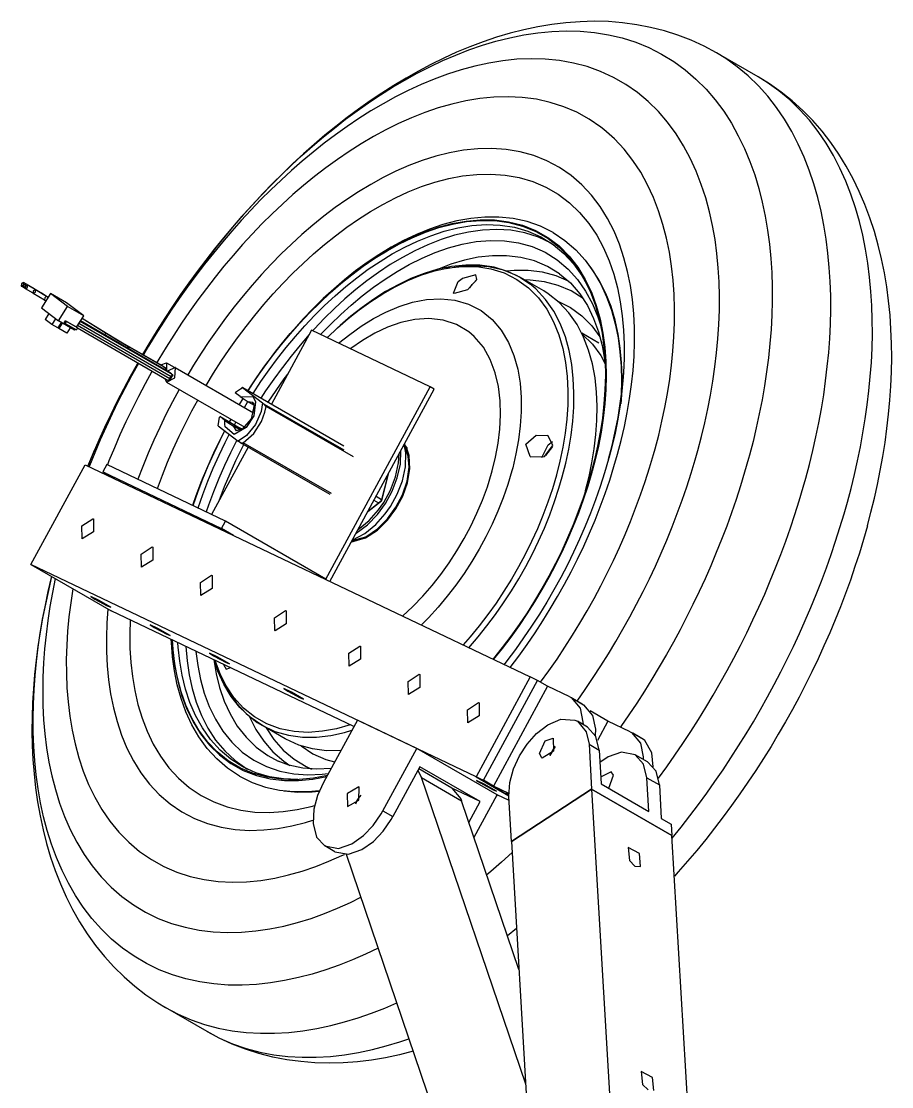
# Model space of a CAD drawing. Header units: millimetres. Extents: x -912 to 1332, y -1066 to 1362.
# Drawn here: x 424.5 to 730.9, y 105.2 to 480.2 of the extents above; entities that cross this region are included whole.
import ezdxf

# ---------------------------------------------------------------- set-up
doc = ezdxf.new("R2010")
doc.units = ezdxf.units.MM
doc.layers.add('IsoView', color=7, linetype='CONTINUOUS')

msp = doc.modelspace()

# ---------------------------------------------------------------- linework, layer by layer
at = {"layer": 'IsoView'}
for p, q in [((683.9, 460.67), (669.26, 469.12)), ((608.39, 385.33), (600.2, 390.06)), ((425.15, 386.7), (424.54, 387.05)), ((425.87, 386.22), (425.26, 386.57)), ((428.04, 386.76), (425.29, 388.35)), ((428.76, 386.28), (426.01, 387.87)), ((429.49, 385.8), (426.73, 387.39)), ((428.74, 384.5), (425.98, 386.09)), ((434.83, 384.38), (431.61, 379.33)), ((431.98, 384.39), (434.03, 383.13)), ((432.71, 383.92), (434.01, 383.1)), ((433.43, 383.44), (434, 383.08)), ((440.48, 381.11), (434.83, 384.38)), ((440.82, 379.8), (434.83, 384.38)), ((431.61, 379.33), (437.61, 374.75)), ((432.64, 382.16), (433.2, 381.82)), ((437.61, 374.75), (440.82, 379.8)), ((446.48, 376.53), (440.48, 381.11)), ((446.48, 376.53), (440.82, 379.8)), ((434.22, 377.34), (432.94, 375.32)), ((435.24, 373.56), (432.94, 375.32)), ((436.53, 375.57), (435.24, 373.56)), ((443.96, 372.58), (446.48, 376.53)), ((445.94, 375.69), (454.39, 370.45)), ((445.96, 375.71), (453.67, 370.93)), ((445.97, 375.73), (452.94, 371.41)), ((437.37, 372.33), (435.24, 373.56)), ((438.56, 374.2), (437.37, 372.33)), ((437.7, 372.07), (437.37, 372.33)), ((443.27, 371.48), (437.61, 374.75)), ((438.92, 373.99), (437.7, 372.07)), ((440.53, 370.44), (437.7, 372.07)), ((439.65, 374.15), (440.07, 374.82)), ((439.65, 374.15), (440.01, 373.87)), ((440.01, 373.87), (440.44, 374.54)), ((440.01, 373.87), (443.9, 371.62)), ((443.96, 372.58), (440.07, 374.82)), ((440.07, 374.82), (440.44, 374.54)), ((444.33, 372.29), (440.44, 374.54)), ((441.75, 372.36), (440.53, 370.44)), ((443.27, 371.48), (443.5, 371.85)), ((444.33, 372.29), (443.9, 371.62)), ((443.96, 372.58), (444.33, 372.29)), ((476.42, 353.6), (444.25, 372.17)), ((476.84, 354.34), (444.31, 373.12)), ((476.9, 354.36), (444.33, 373.16)), ((477.32, 355.09), (444.79, 373.88)), ((477.38, 355.12), (444.82, 373.92)), ((477.8, 355.85), (445.27, 374.63)), ((477.39, 356.17), (445.31, 374.69)), ((476.97, 356.49), (445.35, 374.75)), ((526.67, 371.47), (512.57, 345.49)), ((568.45, 351.55), (526.67, 371.47)), ((627.85, 366.99), (621.76, 370.51)), ((460.77, 366.72), (474.06, 359.04)), ((461.49, 366.24), (474.78, 358.56)), ((462.22, 365.76), (475.51, 358.09)), ((475.66, 360.08), (478.37, 358.52)), ((478.68, 358.4), (506.27, 342.47)), ((475.68, 353.2), (503.18, 337.33)), ((635.69, 345.64), (636.4, 355.08)), ((499.94, 349.69), (499.85, 349.5)), ((501.57, 348.19), (499.85, 349.5)), ((501.62, 350.88), (502.22, 351.22)), ((502.43, 351.29), (509.39, 345.97)), ((502.45, 351.34), (538.02, 330.8)), ((531.74, 283.93), (568.45, 351.55)), ((533.14, 283.07), (569.86, 350.73)), ((569.86, 350.73), (568.45, 351.55)), ((504.41, 346.29), (506.43, 345.12)), ((510.06, 345.52), (538, 329.39)), ((541.41, 326.89), (510.69, 344.63)), ((493.85, 337.82), (500.82, 332.5)), ((494.49, 341.08), (494.36, 340.92)), ((494.49, 341.08), (501.56, 337)), ((496.21, 339.77), (494.49, 341.08)), ((501.73, 336.32), (499.05, 337.87)), ((501.56, 337), (502.15, 336.55)), ((504.36, 330.37), (491.5, 306.67)), ((533.26, 313.69), (501.7, 331.91)), ((533.65, 314), (502.66, 331.89)), ((427.91, 289.02), (446.98, 324.15)), ((446.98, 324.15), (603.64, 249.46)), ((454.61, 324.26), (453.18, 321.62)), ((496.39, 304.34), (454.61, 324.26)), ((453.18, 321.62), (494.96, 301.7)), ((457.42, 319.17), (453.18, 321.62)), ((553.67, 320.91), (551.25, 311.5)), ((553.51, 320.6), (551.28, 311.96)), ((546.53, 307.74), (551.25, 311.5)), ((548.65, 311.65), (550.21, 310.75)), ((549.4, 313.04), (551.28, 311.96)), ((550.21, 310.75), (551.22, 311.5)), ((551.22, 311.5), (551.28, 311.96)), ((551.22, 311.5), (551.25, 311.5)), ((546.6, 307.87), (550.21, 310.75)), ((494.96, 301.7), (496.39, 304.34)), ((531.74, 283.93), (496.39, 304.34)), ((499.2, 299.25), (494.96, 301.7)), ((584.57, 214.33), (427.91, 289.02)), ((427.91, 289.02), (456.19, 272.69)), ((541.57, 231.98), (456.19, 272.69)), ((603.64, 249.46), (584.57, 214.33)), ((603.64, 249.46), (584.57, 214.33)), ((587.19, 213.08), (606.25, 248.21)), ((606.25, 248.21), (603.64, 249.46)), ((609.79, 246.17), (606.25, 248.21)), ((609.79, 246.17), (590.72, 211.04)), ((617.62, 242.44), (609.79, 246.17)), ((618.09, 242.19), (622.45, 239.67)), ((621.99, 239.92), (618.53, 241.91)), ((631, 233.92), (624.73, 237.54)), ((542.8, 234.24), (530.88, 212.29)), ((563.69, 224.29), (542.8, 234.24)), ((623.77, 231.82), (620.24, 233.86)), ((631, 233.92), (627.29, 227.09)), ((638.84, 230.19), (631, 233.92)), ((517.39, 227.71), (509.2, 232.44)), ((639.3, 229.94), (642.84, 227.9)), ((642.37, 228.15), (639.75, 229.66)), ((624.35, 225.75), (625.27, 209.99)), ((624.35, 225.75), (627.88, 223.71)), ((536.97, 223.51), (536.91, 223.54)), ((551.77, 202.33), (563.69, 224.29)), ((591.97, 207.96), (563.69, 224.29)), ((627.88, 223.71), (628.58, 211.89)), ((644.99, 219.57), (640.62, 222.09)), ((564.84, 217.85), (555.3, 200.29)), ((586.05, 205.61), (564.84, 217.85)), ((576.07, 210.34), (564.41, 217.07)), ((602.05, 106.08), (565.37, 214.03)), ((565.37, 214.03), (579.51, 205.87)), ((584.57, 214.33), (596.11, 207.67)), ((596.11, 207.67), (584.57, 214.33)), ((584.57, 214.33), (587.19, 213.08)), ((645.42, 202.16), (644.73, 213.98)), ((644.73, 213.98), (649.1, 211.46)), ((586.05, 205.61), (575.84, 210.47)), ((590.72, 211.04), (587.19, 213.08)), ((596.09, 208.48), (590.72, 211.04)), ((628.58, 211.89), (645.42, 202.16)), ((649.1, 211.46), (649.79, 199.64)), ((583.87, 193.03), (591.97, 207.96)), ((596.21, 205.94), (591.97, 207.96)), ((596.1, 207.93), (595.09, 208.52)), ((595.09, 208.52), (596.1, 208.04)), ((597.05, 191.56), (596.12, 207.33)), ((597.05, 191.56), (625.27, 209.99)), ((625.27, 209.99), (597.05, 191.56)), ((625.27, 209.99), (649.26, -200.18)), ((653.55, 193.66), (625.27, 209.99)), ((625.27, 209.99), (653.55, 193.66)), ((599.68, 146.5), (579.51, 205.87)), ((582.08, 198.29), (586.05, 205.61)), ((551.77, 202.33), (555.3, 200.29)), ((649.79, 199.64), (653.32, 197.6)), ((653.32, 197.6), (653.55, 193.66)), ((597.05, 191.56), (618.93, -182.67)), ((677.54, -216.51), (653.55, 193.66)), ((534.86, 187.95), (531.32, 189.99)), ((574.63, 81.97), (538.94, 187.02)), ((489.9, 124.65), (475.26, 133.1))]:
    msp.add_line(p, q, dxfattribs=at)
for points in [[(669.26, 469.12), (664.85, 471.48), (660.31, 473.57), (655.65, 475.37), (650.88, 476.88), (646.03, 478.11), (641.13, 479.05), (636.17, 479.72), (631.19, 480.11), (626.19, 480.23), (621.19, 480.1), (616.2, 479.73), (611.24, 479.12), (606.31, 478.3), (601.42, 477.26), (596.58, 476.02), (591.78, 474.6), (587.04, 473), (582.37, 471.24), (577.75, 469.32), (573.2, 467.25), (568.71, 465.05), (564.29, 462.71), (559.94, 460.25), (555.65, 457.68), (551.44, 454.99), (547.29, 452.2), (543.21, 449.31), (539.19, 446.33), (535.25, 443.25), (531.37, 440.1), (527.56, 436.86), (523.82, 433.54), (520.14, 430.15), (516.54, 426.69), (512.99, 423.17), (509.51, 419.57), (506.1, 415.92), (502.76, 412.2), (499.47, 408.43), (496.26, 404.6), (493.11, 400.72), (490.02, 396.79), (487, 392.8), (484.04, 388.77), (481.15, 384.69), (478.33, 380.57), (475.57, 376.4), (472.88, 372.18), (470.25, 367.93), (467.69, 363.63), (467.29, 362.95)], [(467.3, 362.95), (469.84, 367.25), (472.46, 371.51), (475.14, 375.73), (477.89, 379.91), (480.71, 384.04), (483.59, 388.13), (486.53, 392.17), (489.54, 396.16), (492.62, 400.1), (495.76, 403.99), (498.97, 407.82), (502.25, 411.6), (505.59, 415.32), (508.99, 418.98), (512.47, 422.58), (516, 426.11), (519.61, 429.58), (523.29, 432.97), (527.03, 436.28), (530.84, 439.52), (534.72, 442.67), (538.67, 445.74), (542.69, 448.71), (546.78, 451.58), (550.94, 454.35), (555.18, 457.01), (559.48, 459.55), (563.86, 461.97), (568.31, 464.24), (572.84, 466.38), (577.43, 468.36), (582.09, 470.17), (586.81, 471.79), (591.6, 473.23), (596.45, 474.45), (601.35, 475.44), (606.3, 476.18), (611.27, 476.66), (616.27, 476.85), (621.27, 476.74), (626.25, 476.29), (631.18, 475.5), (636.05, 474.36), (640.81, 472.84), (645.44, 470.96), (649.9, 468.7), (654.17, 466.1), (658.21, 463.15), (662, 459.89), (665.53, 456.35), (668.78, 452.56), (671.76, 448.55), (674.46, 444.34), (676.9, 439.97), (679.07, 435.47), (680.99, 430.85), (682.67, 426.15), (684.12, 421.36), (685.35, 416.52), (686.38, 411.62), (687.21, 406.69), (687.86, 401.74), (688.34, 396.76), (688.65, 391.77), (688.81, 386.77), (688.81, 381.77), (688.68, 376.77), (688.41, 371.78), (688.02, 366.8), (687.5, 361.82), (686.86, 356.86), (686.11, 351.92), (685.26, 347), (684.29, 342.09), (683.23, 337.2), (682.07, 332.34), (680.82, 327.5), (680.49, 326.3)], [(700.65, 319.45), (701.93, 324.28), (703.12, 329.14), (704.22, 334.02), (705.22, 338.91), (706.13, 343.83), (706.94, 348.77), (707.64, 353.72), (708.23, 358.68), (708.71, 363.66), (709.08, 368.64), (709.32, 373.64), (709.43, 378.64), (709.41, 383.64), (709.24, 388.63), (708.93, 393.62), (708.46, 398.6), (707.83, 403.56), (707.02, 408.49), (706.04, 413.4), (704.86, 418.25), (703.47, 423.06), (701.88, 427.8), (700.06, 432.45), (698.01, 437.01), (695.71, 441.45), (693.16, 445.75), (690.35, 449.89), (687.28, 453.83), (683.95, 457.56), (680.36, 461.04), (676.52, 464.24), (672.46, 467.15), (669.26, 469.12)], [(662.64, 329.21), (663.91, 334.05), (665.08, 338.91), (666.15, 343.79), (667.1, 348.7), (667.94, 353.63), (668.66, 358.58), (669.26, 363.54), (669.72, 368.52), (670.05, 373.51), (670.23, 378.51), (670.27, 383.51), (670.14, 388.5), (669.84, 393.5), (669.37, 398.47), (668.7, 403.43), (667.83, 408.35), (666.75, 413.23), (665.44, 418.06), (663.88, 422.81), (662.07, 427.47), (659.99, 432.01), (657.63, 436.42), (654.97, 440.66), (652.02, 444.69), (648.76, 448.48), (645.2, 451.99), (641.36, 455.19), (637.26, 458.04), (632.91, 460.51), (628.37, 462.59), (623.66, 464.27), (618.83, 465.54), (613.91, 466.42), (608.93, 466.92), (603.93, 467.06), (598.94, 466.86), (593.97, 466.35), (589.03, 465.55), (584.15, 464.49), (579.32, 463.18), (574.56, 461.65), (569.87, 459.92), (565.26, 458), (560.72, 455.9), (556.26, 453.64), (551.87, 451.23), (547.57, 448.69), (543.35, 446.01), (539.2, 443.22), (535.13, 440.32), (531.14, 437.31), (527.22, 434.2), (523.38, 430.99), (519.62, 427.7), (515.93, 424.33), (512.31, 420.87), (508.77, 417.34), (505.3, 413.74), (501.91, 410.08), (498.58, 406.34), (495.33, 402.54), (492.15, 398.68), (489.04, 394.77), (486, 390.8), (483.04, 386.77), (480.14, 382.7), (477.32, 378.57), (474.57, 374.39), (471.89, 370.17), (469.29, 365.9), (467.48, 362.84)], [(722.32, 302.65), (723.6, 307.49), (724.78, 312.35), (725.87, 317.23), (726.87, 322.13), (727.76, 327.05), (728.55, 331.98), (729.23, 336.94), (729.8, 341.9), (730.26, 346.88), (730.59, 351.87), (730.8, 356.87), (730.88, 361.87), (730.83, 366.86), (730.63, 371.86), (730.29, 376.85), (729.8, 381.82), (729.14, 386.78), (728.32, 391.71), (727.32, 396.61), (726.15, 401.47), (724.78, 406.28), (723.22, 411.03), (721.46, 415.71), (719.49, 420.31), (717.31, 424.8), (714.91, 429.19), (712.29, 433.45), (709.44, 437.56), (706.38, 441.51), (703.09, 445.28), (699.59, 448.85), (695.89, 452.2), (691.98, 455.33), (687.9, 458.2), (683.9, 460.67)], [(715.29, 310.99), (716.57, 315.83), (717.76, 320.68), (718.86, 325.56), (719.87, 330.46), (720.77, 335.38), (721.58, 340.31), (722.28, 345.26), (722.88, 350.22), (723.36, 355.2), (723.72, 360.19), (723.96, 365.18), (724.07, 370.18), (724.05, 375.18), (723.89, 380.18), (723.57, 385.17), (723.11, 390.15), (722.47, 395.11), (721.67, 400.04), (720.68, 404.94), (719.5, 409.8), (718.12, 414.6), (716.52, 419.34), (714.71, 424), (712.65, 428.56), (710.35, 433), (707.81, 437.3), (705, 441.43), (701.93, 445.38), (698.59, 449.11), (695.01, 452.58), (691.17, 455.79), (687.1, 458.69), (683.9, 460.67)], [(628.53, 442.96), (624.42, 445.79), (620.04, 448.21), (615.45, 450.18), (610.69, 451.7), (605.81, 452.78), (600.85, 453.43), (595.86, 453.67), (590.86, 453.52), (585.89, 453.03), (580.95, 452.22), (576.08, 451.11), (571.27, 449.74), (566.54, 448.13), (561.89, 446.3), (557.32, 444.27), (552.84, 442.05), (548.44, 439.67), (544.13, 437.13), (539.91, 434.45), (535.78, 431.63), (531.74, 428.7), (527.77, 425.65), (523.9, 422.49), (520.11, 419.23), (516.4, 415.87), (512.77, 412.43), (509.23, 408.91), (505.76, 405.3), (502.38, 401.62), (499.08, 397.86), (495.86, 394.04), (492.71, 390.15), (489.65, 386.2), (486.67, 382.19), (483.76, 378.12), (480.94, 373.99), (478.2, 369.81), (475.53, 365.58), (472.95, 361.3), (472.25, 360.09)], [(647.6, 329.77), (648.87, 334.61), (650.02, 339.47), (651.06, 344.36), (651.97, 349.28), (652.75, 354.22), (653.39, 359.18), (653.89, 364.15), (654.24, 369.14), (654.43, 374.14), (654.45, 379.14), (654.29, 384.13), (653.94, 389.12), (653.39, 394.09), (652.62, 399.03), (651.62, 403.93), (650.37, 408.77), (648.85, 413.53), (647.05, 418.19), (644.94, 422.73), (642.53, 427.1), (639.78, 431.28), (636.69, 435.21), (633.28, 438.86), (629.53, 442.17), (628.53, 442.96)], [(634.4, 327.88), (635.66, 332.72), (636.79, 337.59), (637.77, 342.5), (638.61, 347.42), (639.3, 352.38), (639.83, 357.35), (640.18, 362.34), (640.34, 367.33), (640.32, 372.33), (640.07, 377.33), (639.61, 382.3), (638.89, 387.25), (637.92, 392.16), (636.65, 396.99), (635.08, 401.74), (633.17, 406.36), (630.91, 410.82), (628.28, 415.06), (625.26, 419.05), (621.85, 422.71), (618.08, 425.98), (613.96, 428.81), (609.55, 431.16), (604.9, 432.99), (600.07, 434.3), (595.14, 435.11), (590.16, 435.45), (585.16, 435.33), (580.19, 434.82), (575.27, 433.94), (570.41, 432.73), (565.64, 431.23), (560.97, 429.47), (556.38, 427.47), (551.9, 425.26), (547.52, 422.85), (543.24, 420.27), (539.05, 417.53), (534.97, 414.64), (530.99, 411.62), (527.1, 408.48), (523.32, 405.21), (519.62, 401.84), (516.03, 398.37), (512.52, 394.8), (509.11, 391.15), (505.79, 387.41), (502.57, 383.59), (499.43, 379.69), (496.39, 375.72), (493.44, 371.69), (490.58, 367.59), (487.81, 363.42), (485.14, 359.2), (483.11, 355.84)], [(489.59, 352.1), (492.2, 356.36), (494.91, 360.57), (497.71, 364.7), (500.62, 368.77), (503.62, 372.77), (506.72, 376.7), (509.92, 380.54), (513.22, 384.3), (516.61, 387.97), (520.1, 391.55), (523.7, 395.02), (527.39, 398.39), (531.19, 401.64), (535.09, 404.77), (539.1, 407.76), (543.21, 410.6), (547.43, 413.28), (551.76, 415.79), (556.19, 418.1), (560.74, 420.19), (565.38, 422.04), (570.12, 423.61), (574.96, 424.89), (579.87, 425.82), (584.84, 426.37), (589.83, 426.48), (594.82, 426.13), (599.74, 425.26), (604.53, 423.84), (609.13, 421.88), (613.45, 419.37), (617.44, 416.36), (621.05, 412.9), (624.25, 409.06), (627.04, 404.92), (629.42, 400.52), (631.42, 395.94), (633.06, 391.22), (634.36, 386.39), (635.36, 381.49), (636.07, 376.55), (636.52, 371.57), (636.73, 366.57), (636.72, 361.57), (636.5, 356.58), (636.4, 355.08)], [(611.71, 405.86), (607.23, 408.08), (602.52, 409.72), (597.63, 410.8), (592.66, 411.32), (587.67, 411.32), (582.69, 410.85), (577.77, 409.96), (572.93, 408.7), (568.2, 407.11), (563.57, 405.22), (559.05, 403.07), (554.66, 400.68), (550.39, 398.09), (546.23, 395.31), (542.19, 392.36), (538.27, 389.25), (534.47, 386.01), (530.79, 382.63), (527.21, 379.13), (523.75, 375.53), (520.4, 371.81), (517.16, 368), (514.04, 364.1), (511.02, 360.12), (508.11, 356.05), (505.32, 351.9), (504.27, 350.28)], [(504.33, 350.25), (507.08, 354.43), (509.94, 358.52), (512.92, 362.54), (516.01, 366.47), (519.21, 370.32), (522.52, 374.06), (525.94, 377.71), (529.48, 381.24), (533.13, 384.65), (536.9, 387.94), (540.79, 391.09), (544.79, 394.08), (548.92, 396.91), (553.16, 399.54), (557.53, 401.97), (562.02, 404.17), (566.63, 406.1), (571.36, 407.73), (576.19, 409.02), (581.11, 409.92), (586.08, 410.37), (591.08, 410.32), (596.04, 409.71), (600.89, 408.5), (605.53, 406.65), (609.88, 404.19), (613.85, 401.16), (617.38, 397.62), (620.44, 393.67), (623.04, 389.4), (625.19, 384.89), (626.92, 380.2), (628.26, 375.38), (629.25, 370.48), (629.92, 365.53), (630.29, 360.55), (630.41, 355.55), (630.27, 350.55), (629.91, 345.56), (629.35, 340.6), (628.59, 335.65), (627.65, 330.74), (626.53, 325.87), (625.51, 321.91)], [(504.38, 350.22), (507.13, 354.4), (510, 358.49), (512.97, 362.51), (516.06, 366.44), (519.26, 370.28), (522.58, 374.03), (526, 377.67), (529.54, 381.2), (533.2, 384.61), (536.97, 387.89), (540.86, 391.03), (544.87, 394.02), (549, 396.84), (553.25, 399.47), (557.63, 401.89), (562.12, 404.07), (566.74, 405.99), (571.47, 407.61), (576.31, 408.87), (581.23, 409.75), (586.21, 410.17), (591.2, 410.09), (596.16, 409.44), (600.99, 408.18), (605.62, 406.3), (609.94, 403.79), (613.88, 400.71), (617.37, 397.14), (620.4, 393.16), (622.69, 389.37)], [(506.08, 349.24), (508.84, 353.41), (511.71, 357.51), (514.69, 361.52), (517.78, 365.45), (520.99, 369.28), (524.31, 373.02), (527.74, 376.66), (531.29, 380.18), (534.96, 383.58), (538.74, 386.85), (542.64, 389.98), (546.66, 392.95), (550.8, 395.74), (555.07, 398.35), (559.46, 400.74), (563.98, 402.89), (568.61, 404.77), (573.36, 406.33), (578.21, 407.54), (583.14, 408.34), (588.13, 408.68), (593.12, 408.49), (598.06, 407.73), (602.86, 406.35), (607.43, 404.33), (611.68, 401.69), (615.52, 398.5), (618.9, 394.82), (621.81, 390.76), (623.05, 388.69)], [(611.03, 402.15), (606.52, 404.3), (601.75, 405.81), (596.84, 406.7), (591.85, 406.99), (586.86, 406.75), (581.91, 406.04), (577.04, 404.91), (572.27, 403.41), (567.62, 401.59), (563.08, 399.49), (558.66, 397.15), (554.37, 394.58), (550.2, 391.82), (546.16, 388.88), (542.24, 385.78), (538.43, 382.54), (534.75, 379.16), (531.18, 375.66), (527.72, 372.04), (527.03, 371.3)], [(611.71, 405.86), (615.87, 403.09), (619.66, 399.83), (623.02, 396.14), (625.96, 392.09), (628.46, 387.77), (630.55, 383.22), (632.24, 378.52), (633.56, 373.7), (634.55, 368.8), (635.23, 363.84), (635.62, 358.86), (635.75, 353.86), (635.65, 348.86), (635.55, 347.1)], [(529.88, 369.94), (533.36, 373.54), (536.95, 377.01), (540.66, 380.36), (544.5, 383.57), (548.46, 386.62), (552.55, 389.5), (556.76, 392.19), (561.1, 394.67), (565.57, 396.9), (570.17, 398.87), (574.89, 400.52), (579.72, 401.82), (584.63, 402.7), (589.62, 403.12), (594.61, 403), (599.56, 402.29), (604.37, 400.93), (608.94, 398.92), (613.17, 396.27), (616.98, 393.03), (620.31, 389.31), (623.16, 385.2), (625.52, 380.8), (627.42, 376.18), (628.46, 373)], [(614, 391.38), (609.74, 393.97), (605.13, 395.9), (600.29, 397.15), (595.33, 397.73), (590.33, 397.71), (585.36, 397.16), (580.47, 396.13), (575.68, 394.7), (571.03, 392.92)], [(600.2, 390.06), (595.69, 392.21), (590.91, 393.64), (585.97, 394.37), (580.97, 394.45), (576, 393.95), (571.1, 392.94), (566.32, 391.5), (561.66, 389.67), (557.15, 387.53), (552.77, 385.1), (548.55, 382.43), (544.47, 379.55), (540.53, 376.47), (536.73, 373.22), (533.07, 369.81), (532.12, 368.87)], [(532.17, 368.85), (535.8, 372.29), (539.56, 375.58), (543.47, 378.7), (547.52, 381.62), (551.72, 384.34), (556.07, 386.81), (560.56, 389), (565.19, 390.87), (569.96, 392.37), (574.85, 393.42), (579.82, 393.95), (584.82, 393.89), (589.76, 393.14), (594.52, 391.65), (598.99, 389.41), (603.02, 386.47), (606.53, 382.91), (609.47, 378.88), (611.87, 374.49), (613.73, 369.85), (615.13, 365.05), (616.1, 360.15), (616.69, 355.19), (616.94, 350.19), (616.88, 345.19), (616.55, 340.21), (615.97, 335.24), (615.15, 330.31), (614.13, 325.41), (612.9, 320.57), (612.88, 320.48)], [(574.05, 393.28), (578.99, 394.08), (583.98, 394.32), (588.96, 393.92), (593.83, 392.82), (598.48, 390.98), (600.2, 390.06)], [(635.94, 350.21), (636, 355.21), (635.81, 360.2), (635.35, 365.18), (634.6, 370.12), (633.52, 375.01), (632.09, 379.8), (630.27, 384.45), (628.02, 388.92), (625.34, 393.13), (624.01, 394.88)], [(584.48, 390.96), (579.82, 389.75), (579.68, 389.66)], [(581.55, 385.75), (584.87, 389.39), (584.48, 390.96)], [(617.34, 388.61), (612.75, 390.6), (607.93, 391.9), (602.97, 392.52), (597.98, 392.54), (595.38, 392.33)], [(600.2, 390.06), (603.46, 387.88)], [(614, 391.38), (617.81, 388.15), (621.07, 384.36), (623.78, 380.17), (625.97, 375.67), (627.67, 370.97), (628.94, 366.14), (629.82, 361.22), (630.02, 359.69)], [(424.55, 387.94), (424.52, 387.06)], [(424.52, 387.06), (424.54, 387.05)], [(424.54, 387.05), (425.27, 387.46)], [(425.29, 388.35), (424.55, 387.94)], [(425.27, 387.46), (425.24, 386.58)], [(425.24, 386.58), (425.26, 386.57)], [(425.26, 386.57), (425.99, 386.98)], [(425.27, 387.46), (425.3, 388.34)], [(426.01, 387.87), (425.27, 387.46)], [(425.3, 388.34), (425.29, 388.35)], [(425.99, 386.98), (425.97, 386.1)], [(425.98, 386.09), (426.72, 386.5)], [(425.99, 386.98), (426.02, 387.86)], [(426.73, 387.39), (425.99, 386.98)], [(426.02, 387.86), (426.01, 387.87)], [(426.72, 386.5), (426.74, 387.38)], [(426.74, 387.38), (426.73, 387.39)], [(428.04, 386.76), (427.87, 386.79)], [(428.04, 386.76), (431.98, 384.39)], [(428.05, 386.75), (428.04, 386.76)], [(428.15, 386.63), (428.05, 386.75)], [(428.76, 386.28), (428.6, 386.31)], [(428.76, 386.28), (432.71, 383.92)], [(428.78, 386.27), (428.76, 386.28)], [(428.87, 386.15), (428.78, 386.27)], [(576.69, 384.49), (578.33, 388.6), (579.68, 389.66)], [(582.43, 386.38), (583.24, 387.6)], [(583.24, 387.6), (584.68, 388.95)], [(622.27, 382.65), (618.05, 385.32), (613.46, 387.3), (608.63, 388.58), (603.67, 389.17), (601.65, 389.22)], [(614.93, 319.85), (616.15, 324.7), (617.19, 329.59), (618.01, 334.52), (618.61, 339.48), (618.96, 344.47), (619.04, 349.47), (618.82, 354.46), (618.28, 359.43), (617.36, 364.34), (616.02, 369.16), (614.23, 373.83), (611.93, 378.26), (609.08, 382.37), (605.68, 386.02), (603.46, 387.88)], [(622.69, 389.37), (624.85, 384.87), (626.59, 380.18), (627.94, 375.37), (628.93, 370.47), (629.61, 365.51), (629.99, 360.53), (630.1, 355.53), (629.97, 350.53), (629.61, 345.55), (629.05, 340.58), (628.29, 335.64), (627.34, 330.73), (626.23, 325.85), (625.21, 321.94)], [(425.97, 386.1), (425.98, 386.09)], [(428.72, 385.34), (428.72, 384.51)], [(428.72, 384.51), (428.74, 384.5)], [(428.74, 384.5), (429.47, 384.91)], [(428.74, 384.5), (432.64, 382.16)], [(429.49, 385.8), (428.75, 385.39)], [(429.47, 384.91), (429.5, 385.79)], [(429.49, 385.8), (433.43, 383.44)], [(429.5, 385.79), (429.49, 385.8)], [(431.98, 384.4), (431.91, 384.41)], [(431.98, 384.39), (431.98, 384.4)], [(432.03, 384.33), (431.98, 384.39)], [(432.7, 383.92), (432.63, 383.93)], [(432.81, 382.91), (432.64, 382.16)], [(432.71, 383.92), (432.7, 383.92)], [(433.42, 383.44), (432.81, 382.91)], [(433.43, 383.44), (433.42, 383.44)], [(536.22, 366.92), (540.12, 370.05), (544.19, 372.95), (548.45, 375.58), (552.87, 377.89), (557.48, 379.84), (562.25, 381.33), (567.16, 382.28), (572.14, 382.57), (577.11, 382.07), (581.91, 380.69), (586.35, 378.41), (590.24, 375.28), (593.47, 371.47), (596.02, 367.18), (597.93, 362.56), (599.26, 357.74), (600.1, 352.82), (600.49, 347.83), (600.5, 342.83), (600.17, 337.85), (599.54, 332.89), (598.64, 327.97), (597.48, 323.1), (597.19, 322)], [(581.55, 385.75), (576.88, 384.4), (576.69, 384.49)], [(623.12, 315.12), (624.35, 319.97), (625.38, 324.86), (626.2, 329.79), (626.8, 334.75), (627.15, 339.74), (627.23, 344.74), (627.02, 349.73), (626.47, 354.7), (625.55, 359.62), (624.22, 364.43), (622.42, 369.1), (620.12, 373.53), (617.27, 377.64), (613.87, 381.29), (609.94, 384.37), (608.39, 385.33)], [(432.64, 382.16), (432.65, 382.16)], [(613.35, 381.76), (617.82, 379.51), (621.85, 376.56), (625.36, 373.01), (628.18, 369.2)], [(582.01, 370.98), (577.73, 373.54), (572.98, 375.08), (568.02, 375.62), (563.03, 375.27), (558.15, 374.2), (553.44, 372.55), (548.91, 370.42), (544.59, 367.91), (540.47, 365.09), (540.31, 364.97)], [(452.87, 371.42), (452.94, 371.41)], [(452.94, 371.41), (457.22, 368.81), (460.77, 366.72)], [(452.94, 371.41), (452.94, 371.41)], [(452.94, 371.41), (452.99, 371.35)], [(453.6, 370.94), (453.66, 370.94)], [(453.66, 370.94), (453.67, 370.93)], [(453.67, 370.93), (457.94, 368.33), (461.49, 366.24)], [(453.75, 369.9), (453.77, 369.93)], [(453.77, 369.93), (454.38, 370.46)], [(454.38, 370.46), (454.39, 370.45)], [(454.39, 370.45), (458.66, 367.85), (462.22, 365.76)], [(525.9, 370.04), (522.62, 366.27), (519.45, 362.4), (516.4, 358.44), (516.29, 358.29)], [(590.27, 321.96), (591.46, 326.82), (592.37, 331.73), (592.98, 336.7), (593.23, 341.69), (593.09, 346.68), (592.5, 351.65), (591.37, 356.51), (589.61, 361.19), (587.15, 365.54), (583.92, 369.34), (582.01, 370.98)], [(621.95, 370.11), (625.55, 366.65), (628.45, 362.59), (630.03, 359.64)], [(460.61, 366.75), (460.77, 366.72)], [(460.77, 366.72), (460.79, 366.71)], [(460.79, 366.71), (460.88, 366.59)], [(461.33, 366.27), (461.49, 366.24)], [(461.49, 366.24), (461.51, 366.23)], [(461.51, 366.23), (461.61, 366.11)], [(461.52, 365.41), (462.22, 365.76)], [(462.22, 365.76), (462.23, 365.75)], [(462.23, 365.75), (462.26, 364.98)], [(473.63, 359.29), (475.66, 360.08)], [(475.66, 360.08), (475.68, 357.23)], [(465.53, 359.88), (463.1, 355.52), (460.74, 351.11), (458.44, 346.67), (456.22, 342.19), (454.07, 337.67), (451.99, 333.13), (449.98, 328.55), (448.05, 323.94), (447.95, 323.69)], [(447.96, 323.68), (449.88, 328.3), (451.88, 332.88), (453.96, 337.43), (456.1, 341.95), (458.32, 346.43), (460.61, 350.87), (462.97, 355.28), (465.4, 359.65), (465.53, 359.88)], [(465.72, 359.78), (463.29, 355.4), (460.94, 350.99), (458.67, 346.54), (456.47, 342.05), (454.35, 337.52), (452.32, 332.95), (450.36, 328.35), (448.49, 323.72), (448.39, 323.48)], [(470.48, 357.02), (468.07, 352.65), (465.73, 348.23), (463.49, 343.76), (461.32, 339.25), (459.25, 334.7), (457.27, 330.11), (455.38, 325.48), (454.85, 324.14)], [(473.9, 359.08), (474.06, 359.04)], [(474.06, 359.04), (474.07, 359.04)], [(474.07, 359.04), (474.17, 358.92)], [(474.62, 358.6), (474.78, 358.56)], [(474.78, 358.56), (474.8, 358.56)], [(474.8, 358.56), (474.9, 358.44)], [(474.81, 357.74), (475.51, 358.09)], [(475.51, 358.09), (475.52, 358.08)], [(475.52, 358.08), (475.55, 357.31)], [(478.68, 358.4), (475.94, 357.08)], [(476.83, 356.49), (476.97, 356.49)], [(476.97, 356.49), (476.99, 356.48)], [(476.99, 356.48), (477.06, 356.36)], [(478.56, 354.74), (478.78, 358.33)], [(478.78, 358.33), (478.68, 358.4)], [(516.29, 358.29), (513.35, 354.24), (510.53, 350.12), (508.89, 347.62)], [(475.06, 354.38), (475.57, 353.28)], [(475.57, 353.28), (475.68, 353.2)], [(475.68, 353.2), (478.56, 354.74)], [(476.28, 354.66), (476.35, 354.67)], [(476.4, 353.61), (476.4, 354.06)], [(476.42, 353.6), (476.4, 353.61)], [(476.82, 353.82), (476.42, 353.6)], [(476.43, 354.12), (476.84, 354.34)], [(476.48, 354.6), (476.51, 354.53)], [(476.76, 355.42), (476.83, 355.43)], [(476.86, 354.33), (476.82, 353.82)], [(476.84, 354.34), (476.86, 354.33)], [(476.88, 354.37), (476.88, 354.82)], [(476.9, 354.36), (476.88, 354.37)], [(477.31, 354.58), (476.9, 354.36)], [(476.91, 354.88), (477.32, 355.09)], [(476.96, 355.36), (476.99, 355.29)], [(477.24, 356.18), (477.39, 356.17)], [(477.34, 355.08), (477.31, 354.58)], [(477.32, 355.09), (477.34, 355.08)], [(477.36, 355.13), (477.36, 355.58)], [(477.38, 355.12), (477.36, 355.13)], [(477.79, 355.33), (477.38, 355.12)], [(477.39, 356.17), (477.4, 356.16)], [(477.4, 356.16), (477.47, 356.05)], [(477.4, 355.63), (477.8, 355.85)], [(477.82, 355.84), (477.79, 355.33)], [(477.8, 355.85), (477.82, 355.84)], [(511.44, 346.15), (514.2, 350.31), (517.08, 354.4), (518.31, 356.07)], [(631.23, 326.11), (632.48, 330.95), (633.59, 335.83), (634.55, 340.73), (635.35, 345.67), (635.98, 350.63), (636.4, 355.08)], [(636.4, 355.08), (635.93, 350.1), (635.28, 345.14), (634.47, 340.21), (633.5, 335.3), (632.39, 330.43), (631.36, 326.43)], [(636.4, 355.08), (636.4, 355.08)], [(480.11, 350.64), (477.72, 346.25), (475.43, 341.81), (473.23, 337.32), (471.14, 332.78), (469.15, 328.19), (467.26, 323.56), (465.55, 319.04)], [(499.94, 349.69), (501.62, 350.88)], [(501.62, 350.88), (502.43, 351.29)], [(502.13, 351.17), (501.97, 351.07)], [(502.22, 351.22), (502.13, 351.17)], [(502.45, 351.34), (502.22, 351.22)], [(502.45, 351.34), (502.43, 351.29)], [(472.43, 315.76), (474.17, 320.44), (476.03, 325.09), (478, 329.68), (480.08, 334.23), (482.27, 338.72), (484.57, 343.17), (486.6, 346.9)], [(506.98, 346.31), (506.35, 341.42), (503.69, 337.22), (499.42, 334.83), (496.26, 337.48)], [(506.44, 345.09), (505.42, 340.28), (502.17, 336.56), (500.16, 336.1)], [(502.53, 347.5), (501.24, 345.37)], [(501.29, 345.34), (502.58, 347.47)], [(501.34, 345.32), (502.62, 347.44)], [(501.57, 348.19), (504.41, 346.29)], [(501.57, 348.19), (506.16, 348.06), (506.98, 346.31)], [(503.04, 344.33), (504.28, 346.36)], [(505.91, 346.06), (504.41, 346.29)], [(506.44, 345.09), (505.91, 346.06)], [(506.46, 345.58), (505.91, 346.06)], [(509.39, 345.97), (508.9, 342.93)], [(509.39, 345.97), (510.06, 345.52)], [(510.69, 344.63), (510.06, 345.52)], [(508.9, 342.93), (506.91, 338.36), (503.77, 334.5), (500.82, 332.5)], [(502.66, 331.89), (506.37, 335.21), (509.06, 339.41), (510.27, 342.62)], [(506.5, 343.77), (505.85, 342.71)], [(510.27, 342.62), (510.69, 344.63)], [(493.85, 337.82), (494.34, 340.85)], [(494.36, 340.92), (494.34, 340.85)], [(496.15, 338.45), (496.21, 339.77)], [(496.26, 337.48), (496.15, 338.45)], [(496.21, 339.77), (497.52, 338.84)], [(497.52, 338.84), (499.05, 337.87)], [(498.24, 340.18), (497.72, 339.22)], [(497.77, 339.19), (498.29, 340.15)], [(497.82, 339.16), (498.34, 340.12)], [(499.05, 337.87), (499.06, 337.8)], [(499.06, 337.8), (500.16, 336.1)], [(499.52, 338.18), (500.05, 339.13)], [(502.86, 337.51), (502.43, 336.73)], [(496.06, 336.13), (493.8, 331.67), (491.66, 327.15), (489.65, 322.57), (487.76, 317.94), (486.01, 313.26), (484.82, 309.85)], [(484.9, 309.81), (486.55, 314.53), (488.34, 319.2), (490.26, 323.82), (492.3, 328.38), (494.47, 332.89), (496.11, 336.09)], [(484.96, 309.79), (486.61, 314.51), (488.39, 319.18), (490.31, 323.79), (492.35, 328.36), (494.52, 332.86), (496.16, 336.06)], [(486.74, 308.94), (488.38, 313.66), (490.17, 318.33), (492.08, 322.95), (494.13, 327.51), (496.3, 332.01), (497.74, 334.84)], [(502.35, 336.68), (501.56, 337)], [(603.59, 327.03), (602.14, 331.35), (605.77, 334.56), (609.79, 334.41)], [(603.8, 326.92), (608.62, 327.1), (611.61, 330.88), (609.99, 334.31)], [(609.99, 334.31), (609.79, 334.41)], [(500.36, 332.85), (498.12, 328.38), (496.01, 323.84), (494.02, 319.26), (492.16, 314.61), (490.44, 309.92), (489.63, 307.56)], [(494.29, 311.82), (496.08, 316.48), (498.01, 321.1), (500.08, 325.65), (502.27, 330.14), (502.84, 331.25)], [(501.7, 331.91), (500.82, 332.5)], [(501.7, 331.91), (502.66, 331.89)], [(554.43, 309.47), (556.84, 313.85), (558.64, 318.51), (559.73, 323.38), (559.88, 328.37), (559.33, 331.33)], [(559.37, 331.18), (560.28, 329.89)], [(560.09, 330.28), (559.39, 331.44)], [(560.71, 327.17), (559.6, 330.23)], [(561.05, 327.45), (560.09, 330.28)], [(607.77, 326.74), (609.94, 331.15), (611.55, 332.29)], [(609.18, 327.42), (611.56, 330.63)], [(540.91, 297.07), (545.7, 298.4), (549.88, 301.12), (553.44, 304.63), (556.4, 308.65), (558.76, 313.05), (560.46, 317.75), (561.32, 322.67), (561.05, 327.45)], [(540.98, 297.52), (545.76, 298.84), (549.93, 301.58), (553.46, 305.12), (556.38, 309.17), (558.69, 313.6), (560.29, 318.33), (561.01, 323.27), (560.71, 327.17)], [(552.08, 310.87), (554.48, 315.25), (556.26, 319.92), (557.31, 324.8), (557.48, 327.92)], [(552.66, 310.49), (555.07, 314.87), (556.87, 319.53), (557.97, 324.4), (558.13, 329.12)], [(596.61, 252.81), (599.62, 256.8), (602.53, 260.87), (605.35, 264.99), (608.08, 269.18), (610.72, 273.43), (613.26, 277.74), (615.71, 282.1), (618.06, 286.51), (620.31, 290.97), (622.47, 295.49), (624.52, 300.05), (626.46, 304.65), (628.3, 309.3), (630.03, 313.99), (631.64, 318.72), (633.14, 323.5), (634.4, 327.88)], [(603.8, 326.92), (603.59, 327.03)], [(607.32, 247.6), (610.24, 251.65), (613.09, 255.76), (615.86, 259.93), (618.54, 264.15), (621.15, 268.41), (623.67, 272.73), (626.11, 277.09), (628.46, 281.5), (630.73, 285.96), (632.92, 290.46), (635.02, 295), (637.02, 299.57), (638.94, 304.19), (640.76, 308.85), (642.49, 313.54), (644.11, 318.27), (645.64, 323.03), (647.06, 327.82), (647.6, 329.77)], [(620.15, 241), (623.02, 245.09), (625.82, 249.23), (628.55, 253.42), (631.21, 257.66), (633.79, 261.94), (636.3, 266.26), (638.74, 270.63), (641.1, 275.04), (643.38, 279.49), (645.59, 283.97), (647.72, 288.5), (649.76, 293.06), (651.73, 297.66), (653.61, 302.29), (655.41, 306.95), (657.12, 311.65), (658.75, 316.38), (660.28, 321.14), (661.72, 325.93), (662.64, 329.21)], [(680.49, 326.3), (679.13, 321.49), (677.67, 316.71), (676.13, 311.95), (674.5, 307.23), (672.8, 302.53), (671.01, 297.86), (669.15, 293.22), (667.21, 288.61), (665.19, 284.03), (663.1, 279.49), (660.94, 274.98), (658.71, 270.51), (656.4, 266.07), (654.03, 261.67), (651.59, 257.31), (649.08, 252.98), (646.5, 248.7), (643.86, 244.46), (641.14, 240.26), (638.37, 236.1), (635.52, 231.99), (635.41, 231.82)], [(631.23, 326.11), (629.84, 321.31), (628.32, 316.54), (626.67, 311.82), (624.91, 307.14), (623.03, 302.51), (621.04, 297.93), (618.94, 293.39), (616.73, 288.9), (614.42, 284.47), (612, 280.09), (609.48, 275.77), (606.87, 271.51), (604.15, 267.31), (601.34, 263.18), (598.43, 259.11), (595.42, 255.12), (594.43, 253.85)], [(453.76, 321.29), (453.64, 320.97)], [(558.74, 270.86), (562.39, 274.28), (565.86, 277.88), (569.14, 281.66), (572.23, 285.58), (575.14, 289.65), (577.87, 293.84), (580.4, 298.15), (582.75, 302.56), (584.9, 307.08), (586.84, 311.69), (588.56, 316.38), (590.04, 321.15), (590.27, 321.96)], [(597.19, 322), (595.75, 317.21), (594.11, 312.49), (592.27, 307.84), (590.24, 303.27), (588.03, 298.78), (585.64, 294.39), (583.09, 290.09), (580.37, 285.9), (577.48, 281.81), (574.44, 277.85), (571.22, 274.02), (567.85, 270.33), (565.29, 267.74)], [(612.88, 320.48), (611.47, 315.68), (609.88, 310.94), (608.12, 306.26), (606.21, 301.64), (604.14, 297.09), (601.92, 292.61), (599.56, 288.2), (597.06, 283.87), (594.42, 279.63), (591.65, 275.47), (588.74, 271.4), (585.69, 267.43), (582.52, 263.57), (580.02, 260.72)], [(582.03, 259.76), (585.3, 263.55), (588.43, 267.44), (591.43, 271.44), (594.3, 275.54), (597.03, 279.73), (599.63, 284), (602.09, 288.35), (604.42, 292.77), (606.59, 297.27), (608.63, 301.84), (610.51, 306.48), (612.23, 311.17), (613.78, 315.92), (614.93, 319.85)], [(625.21, 321.94), (623.82, 317.14), (622.27, 312.39), (620.58, 307.68), (618.76, 303.03), (616.81, 298.42), (614.73, 293.88), (612.52, 289.39), (610.2, 284.96), (607.76, 280.6), (605.2, 276.3), (602.52, 272.08), (599.74, 267.93), (596.84, 263.85), (593.83, 259.86), (590.71, 255.95), (590.52, 255.72)], [(590.78, 255.59), (593.91, 259.49), (596.92, 263.48), (599.82, 267.55), (602.62, 271.7), (605.29, 275.92), (607.86, 280.21), (610.31, 284.57), (612.64, 289), (614.85, 293.48), (616.94, 298.02), (618.9, 302.62), (620.73, 307.27), (622.43, 311.98), (623.99, 316.73), (625.4, 321.52), (625.51, 321.91)], [(648.78, 213.82), (651.72, 217.87), (654.6, 221.96), (657.41, 226.09), (660.16, 230.26), (662.85, 234.48), (665.48, 238.73), (668.04, 243.02), (670.54, 247.35), (672.98, 251.72), (675.35, 256.13), (677.65, 260.56), (679.88, 265.04), (682.05, 269.54), (684.15, 274.08), (686.18, 278.65), (688.14, 283.25), (690.03, 287.88), (691.84, 292.54), (693.58, 297.23), (695.24, 301.94), (696.82, 306.68), (698.33, 311.45), (699.75, 316.25), (700.65, 319.45)], [(623.12, 315.12), (622.76, 313.83)], [(541.03, 297.62), (545.46, 299.91), (549.31, 303.1), (552.6, 306.85), (554.43, 309.47)], [(542.38, 300.11), (546.41, 303.06), (549.87, 306.66), (552.66, 310.49)], [(543.07, 301.37), (546.94, 304.51), (550.25, 308.26), (552.08, 310.87)], [(653.61, 192.76), (656.75, 196.65), (659.82, 200.59), (662.84, 204.58), (665.79, 208.61), (668.68, 212.69), (671.51, 216.82), (674.27, 220.98), (676.98, 225.19), (679.61, 229.44), (682.19, 233.72), (684.7, 238.05), (687.15, 242.41), (689.53, 246.8), (691.85, 251.23), (694.1, 255.7), (696.28, 260.2), (698.39, 264.73), (700.43, 269.29), (702.41, 273.89), (704.31, 278.51), (706.14, 283.16), (707.89, 287.85), (709.57, 292.56), (711.16, 297.3), (712.68, 302.06), (714.12, 306.85), (715.29, 310.99)], [(445.8, 302.6), (449.68, 305.17), (449.89, 305.07)], [(449.89, 305.07), (449.91, 300.49), (445.96, 298.1), (445.89, 298.14)], [(445.89, 298.14), (445.8, 302.6)], [(722.32, 302.65), (720.95, 297.85), (719.5, 293.06), (717.96, 288.3), (716.34, 283.57), (714.64, 278.87), (712.86, 274.2), (711, 269.56), (709.06, 264.95), (707.05, 260.37), (704.97, 255.83), (702.81, 251.32), (700.58, 246.84), (698.29, 242.4), (695.92, 237.99), (693.48, 233.63), (690.98, 229.3), (688.41, 225.01), (685.77, 220.77), (683.06, 216.56), (680.29, 212.4), (677.45, 208.28), (674.55, 204.21), (671.58, 200.19), (668.55, 196.21), (665.45, 192.29), (662.29, 188.42), (659.06, 184.6), (655.76, 180.84), (654.39, 179.31)], [(540.73, 297.06), (540.91, 297.07)], [(540.76, 297.11), (541.34, 297.1)], [(466.69, 292.64), (470.57, 295.21), (470.77, 295.11)], [(466.77, 288.18), (466.69, 292.64)], [(470.77, 295.11), (470.8, 290.53), (466.85, 288.14), (466.77, 288.18)], [(487.58, 282.68), (491.46, 285.25), (491.66, 285.15)], [(491.66, 285.15), (491.69, 280.57), (487.74, 278.18), (487.66, 278.22)], [(435.2, 284.81), (434.04, 279.95), (432.98, 275.06), (432.01, 270.16), (431.15, 265.23), (430.39, 260.29), (429.74, 255.33), (429.21, 250.36), (428.79, 245.38), (428.49, 240.39), (428.32, 235.39), (428.28, 230.39), (428.38, 225.39), (428.62, 220.4), (429, 215.41), (429.55, 210.44), (430.25, 205.49), (431.13, 200.57), (432.18, 195.68), (433.41, 190.84), (434.83, 186.04), (436.45, 181.31), (438.28, 176.66), (440.31, 172.09), (442.56, 167.63), (445.02, 163.28), (447.71, 159.06), (450.62, 155), (453.75, 151.1), (457.1, 147.39), (460.67, 143.88), (464.43, 140.6), (468.39, 137.55), (472.54, 134.75), (475.26, 133.1)], [(550.14, 154.06), (545.63, 151.9), (541.05, 149.89), (536.41, 148.04), (531.69, 146.37), (526.92, 144.89), (522.08, 143.63), (517.19, 142.58), (512.26, 141.78), (507.29, 141.25), (502.29, 140.99), (497.29, 141.04), (492.31, 141.41), (487.36, 142.13), (482.48, 143.19), (477.69, 144.63), (473.03, 146.43), (468.53, 148.61), (464.22, 151.14), (460.13, 154.02), (456.28, 157.21), (452.7, 160.69), (449.38, 164.43), (446.34, 168.4), (443.58, 172.57), (441.09, 176.9), (438.86, 181.38), (436.89, 185.97), (435.16, 190.66), (433.66, 195.43), (432.38, 200.27), (431.31, 205.15), (430.44, 210.07), (429.75, 215.02), (429.23, 220), (428.89, 224.99), (428.7, 229.98), (428.66, 234.98), (428.76, 239.98), (429, 244.97), (429.37, 249.96), (429.87, 254.94), (430.48, 259.9), (431.2, 264.85), (432.04, 269.78), (432.98, 274.69), (434.02, 279.58), (435.16, 284.45), (435.24, 284.79)], [(436.45, 284.09), (435.47, 279.19), (434.6, 274.26), (433.85, 269.32), (433.22, 264.36), (432.72, 259.38), (432.35, 254.4), (432.13, 249.4), (432.06, 244.4), (432.14, 239.4), (432.39, 234.41), (432.82, 229.43), (433.43, 224.47), (434.25, 219.53), (435.27, 214.64), (436.52, 209.8), (438.01, 205.03), (439.75, 200.34), (441.75, 195.76), (444.04, 191.32), (446.62, 187.03), (449.49, 182.94), (452.67, 179.09), (456.15, 175.5), (459.92, 172.21), (463.96, 169.26), (468.24, 166.69), (472.73, 164.5), (477.4, 162.72), (482.21, 161.34), (487.11, 160.36), (492.07, 159.76), (497.06, 159.53), (502.06, 159.64), (507.04, 160.07), (511.99, 160.79), (516.89, 161.79), (521.73, 163.03), (526.51, 164.5), (531.22, 166.18), (535.85, 168.06), (540.41, 170.11), (544.07, 171.91)], [(487.66, 278.22), (487.58, 282.68)], [(442.66, 280.5), (441.91, 275.56), (441.3, 270.6), (440.83, 265.62), (440.52, 260.63), (440.36, 255.63), (440.38, 250.63), (440.58, 245.64), (440.98, 240.65), (441.58, 235.69), (442.4, 230.76), (443.46, 225.87), (444.77, 221.05), (446.35, 216.31), (448.22, 211.67), (450.4, 207.17), (452.89, 202.84), (455.72, 198.71), (458.88, 194.84), (462.37, 191.27), (466.18, 188.04), (470.29, 185.19), (474.66, 182.76), (479.25, 180.78), (484.01, 179.25), (488.89, 178.16), (493.84, 177.5), (498.83, 177.25), (503.83, 177.39), (508.81, 177.87), (513.74, 178.68), (518.62, 179.77), (523.43, 181.14), (528.16, 182.74), (532.82, 184.57), (537.39, 186.6), (538.26, 187.01)], [(456.01, 273.97), (451.69, 276.47), (448.98, 277.79)], [(448.98, 277.79), (450.4, 276.87)], [(450.4, 276.87), (454.8, 274.5), (456.01, 273.97)], [(454.97, 273.39), (454.63, 268.41), (454.47, 263.41), (454.5, 258.41), (454.75, 253.42), (455.23, 248.44), (455.95, 243.49), (456.94, 238.59), (458.21, 233.76), (459.8, 229.02), (461.72, 224.4), (463.99, 219.95), (466.64, 215.71), (469.67, 211.74), (473.09, 208.09), (476.88, 204.83), (481.01, 202.02), (485.43, 199.69), (490.09, 197.87), (494.91, 196.58), (499.85, 195.79), (504.83, 195.47), (509.83, 195.6), (514.8, 196.13), (519.72, 197.02), (524.57, 198.23), (527.18, 199.02)], [(513.69, 270.23), (517.57, 272.8), (517.78, 272.7)], [(513.78, 265.77), (513.69, 270.23)], [(517.78, 272.7), (517.8, 268.12), (513.85, 265.73), (513.78, 265.77)], [(462.81, 269.54), (462.67, 264.54), (462.76, 259.54), (463.07, 254.55), (463.63, 249.58), (464.46, 244.65), (465.58, 239.78), (467.03, 235), (468.82, 230.33), (470.98, 225.82), (473.54, 221.53), (476.5, 217.5), (479.88, 213.82), (483.65, 210.55), (487.79, 207.75), (492.24, 205.47), (496.93, 203.74), (501.78, 202.56), (506.74, 201.92), (511.74, 201.77), (516.73, 202.08), (521.67, 202.79), (526.55, 203.87), (527.78, 204.2)], [(476.9, 264.01), (472.58, 266.52), (469.87, 267.83)], [(469.87, 267.83), (471.29, 266.91)], [(471.29, 266.91), (475.69, 264.54), (476.9, 264.01)], [(501.27, 214.57), (497.11, 217.34), (493.33, 220.6), (489.96, 224.29), (487.02, 228.34), (484.52, 232.66), (482.44, 237.21), (480.75, 241.91), (479.42, 246.73), (478.43, 251.63), (477.75, 256.59), (477.36, 261.57), (477.31, 262.62)], [(477.59, 262.49), (477.99, 257.5), (478.68, 252.55), (479.69, 247.66), (481.06, 242.85), (482.82, 238.17), (485, 233.67), (487.62, 229.42), (490.72, 225.5), (494.28, 222), (498.28, 219), (502.65, 216.58), (507.31, 214.78), (512.17, 213.61), (517.13, 213.04), (522.13, 213.03), (527.11, 213.51), (532.02, 214.44), (532.05, 214.45)], [(521.04, 213.31), (516.04, 213.44), (511.09, 214.14), (506.27, 215.45), (501.67, 217.39), (497.38, 219.95), (493.48, 223.07), (490.02, 226.68), (487.04, 230.69), (484.52, 235.01), (482.45, 239.55), (480.79, 244.27), (479.51, 249.1), (478.58, 254.01), (477.97, 258.97), (477.71, 262.43)], [(521.81, 213.34), (516.82, 213.55), (511.88, 214.35), (507.09, 215.77), (502.54, 217.83), (498.32, 220.5), (494.5, 223.72), (491.14, 227.42), (488.26, 231.5), (485.84, 235.88), (483.87, 240.47), (482.3, 245.22), (481.12, 250.07), (480.27, 255), (479.73, 259.97), (479.63, 261.52)], [(482.45, 260.17), (482.88, 255.19), (483.62, 250.25), (484.68, 245.36), (486.12, 240.57), (487.94, 235.92), (490.21, 231.46), (492.93, 227.27), (496.13, 223.43), (499.79, 220.04), (503.88, 217.17), (504.14, 217.02)], [(539.8, 257.79), (543.68, 260.35), (543.89, 260.25)], [(543.89, 260.25), (543.91, 255.67), (539.97, 253.28), (539.89, 253.33)], [(486.01, 258.48), (486.64, 253.52), (487.6, 248.61), (488.93, 243.79), (490.67, 239.11), (492.85, 234.61), (495.5, 230.37), (498.64, 226.49), (502.27, 223.05), (506.35, 220.16), (510.8, 217.89), (515.52, 216.28), (520.43, 215.32), (525.41, 214.98), (530.41, 215.19), (532.59, 215.45)], [(497.79, 254.05), (493.47, 256.56), (490.76, 257.87)], [(490.76, 257.87), (492.18, 256.95)], [(492.18, 256.95), (496.58, 254.58), (497.79, 254.05)], [(492.23, 255.51), (493.08, 250.58), (494.29, 245.73), (495.92, 241), (497.99, 236.46), (500.55, 232.17), (503.62, 228.22), (507.2, 224.73), (511.24, 221.8), (514.96, 219.83)], [(509.2, 232.44), (505.09, 235.27), (501.45, 238.7), (498.35, 242.61), (495.78, 246.9), (493.73, 251.45), (492.37, 255.44)], [(540.24, 232.62), (535.44, 231.25), (530.52, 230.34), (525.54, 229.97), (520.55, 230.23), (515.65, 231.2), (510.95, 232.91), (506.61, 235.37), (502.72, 238.51), (499.38, 242.22), (496.6, 246.37), (494.37, 250.84), (492.73, 255.27)], [(539.89, 253.33), (539.8, 257.79)], [(493.34, 253.47), (495.12, 248.8), (497.4, 244.36), (500.23, 240.24), (503.62, 236.57), (507.54, 233.47), (509.2, 232.44)], [(495.7, 253.85), (496.6, 252.22)], [(496.6, 252.22), (497.95, 252.67)], [(498.02, 252.75), (497.95, 252.67)], [(560.69, 247.83), (564.57, 250.39), (564.78, 250.29)], [(560.78, 243.37), (560.69, 247.83)], [(564.78, 250.29), (564.8, 245.71), (560.85, 243.32), (560.78, 243.37)], [(523.9, 241.6), (519.58, 244.11), (516.87, 245.42)], [(516.87, 245.42), (518.29, 244.5)], [(518.29, 244.5), (522.69, 242.13), (523.9, 241.6)], [(581.58, 237.87), (585.46, 240.43), (585.66, 240.33)], [(585.66, 240.33), (585.69, 235.75), (581.74, 233.36), (581.66, 233.41)], [(617.62, 242.44), (618.09, 242.19)], [(618.09, 242.19), (621.25, 238.43), (622.22, 233.56), (622.23, 232.71)], [(581.66, 233.41), (581.58, 237.87)], [(621.99, 239.92), (622.45, 239.67)], [(622.45, 239.67), (625.62, 235.91), (626.59, 231.04), (626.53, 228.91)], [(504.82, 235.48), (507.08, 231.02), (509.83, 226.85), (513.1, 223.08), (516.87, 219.8), (519.02, 218.32)], [(596.12, 207.33), (596.47, 212.3), (597.79, 217.12), (599.87, 221.66), (602.58, 225.86), (605.91, 229.59), (609.85, 232.64), (614.44, 234.56), (619.36, 234.28), (620.24, 233.86)], [(620.24, 233.86), (623.4, 230.1), (624.35, 225.75)], [(509.2, 232.44), (513.72, 230.31), (518.52, 228.92), (523.47, 228.25), (528.46, 228.26), (533.43, 228.84), (538.3, 229.93), (540.87, 230.7)], [(510.65, 231.61), (513.42, 227.45), (516.73, 223.71), (520.54, 220.48), (524.81, 217.89), (526.65, 217.03)], [(627.88, 223.71), (626.72, 228.54), (623.77, 231.82)], [(638.84, 230.19), (639.3, 229.94)], [(639.3, 229.94), (642.47, 226.19), (643.44, 221.31), (643.44, 220.46)], [(536.99, 223.55), (531.99, 223.51), (527.04, 224.12), (522.22, 225.46), (517.68, 227.54), (517.39, 227.71)], [(522.97, 225.2), (527.14, 222.46), (531.71, 220.44), (534.81, 219.54)], [(606.95, 222.58), (608.91, 227.03), (611.78, 227.89)], [(611.78, 227.89), (611.8, 223.31), (607.85, 220.92), (607.78, 220.96)], [(612.48, 225.02), (610.61, 221.78)], [(610.61, 221.78), (612.48, 225.02)], [(642.84, 227.9), (642.37, 228.15)], [(646.96, 217.85), (646.47, 222.81), (643.98, 227.07), (642.84, 227.9)], [(607.78, 220.96), (606.95, 222.58)], [(640.62, 222.09), (635.79, 222.96), (631.08, 221.36), (628.14, 219.41)], [(644.73, 213.98), (643.57, 218.81), (640.62, 222.09)], [(533.55, 217.2), (528.55, 216.96), (523.57, 217.34), (518.7, 218.42), (514.96, 219.83)], [(649.1, 211.46), (647.93, 216.29), (644.99, 219.57)], [(501.27, 214.57), (505.75, 212.35), (510.47, 210.71), (515.35, 209.63), (520.32, 209.11), (525.32, 209.11), (529.51, 209.47)], [(532.25, 214.82), (527.35, 213.87), (522.37, 213.36), (521.04, 213.31)], [(564.11, 216.51), (565.37, 214.03)], [(632.16, 216.12), (628.44, 214.25)], [(631.3, 210.32), (632.94, 214.88), (632.16, 216.12)], [(530.88, 212.29), (528.82, 207.73), (527.52, 202.91), (527.22, 197.93), (528.45, 193.12), (531.32, 189.99)], [(543.32, 210.77), (539.34, 208.5), (539.23, 208.3)], [(539.32, 203.84), (543.3, 206.12), (543.4, 210.73), (543.32, 210.77)], [(576.07, 210.34), (579.24, 206.58), (579.51, 205.87)], [(591.79, 209.23), (587.47, 211.74), (584.76, 213.05)], [(584.76, 213.05), (586.18, 212.14)], [(586.18, 212.14), (590.58, 209.76), (591.79, 209.23)], [(516.93, 209.41), (521.91, 208.94), (526.91, 209.02), (529.41, 209.24)], [(539.23, 208.3), (539.32, 203.84)], [(542.77, 206.26), (542.15, 204.67)], [(544.03, 207.91), (542.77, 206.26)], [(591.6, 207.27), (592.18, 207.85)], [(531.32, 189.99), (536.16, 189.12), (540.86, 190.72), (544.94, 193.61), (548.38, 197.23), (551.21, 201.34), (551.77, 202.33)], [(534.86, 187.95), (539.69, 187.08), (544.4, 188.68), (548.47, 191.57), (551.91, 195.19), (554.75, 199.3), (555.3, 200.29)], [(597.27, 187.69), (593.59, 184.31), (589.83, 181.01), (588.38, 179.76)], [(642.52, 182.71), (642.11, 187.29), (638.15, 189.41)], [(638.15, 189.41), (638.56, 184.84), (640.52, 182.91)], [(640.52, 182.91), (642.52, 182.71)], [(595.6, 158.5), (598.83, 161.05)], [(475.26, 133.1), (479.68, 130.77), (484.27, 128.79), (488.99, 127.16), (493.82, 125.87), (498.73, 124.94), (503.7, 124.33), (508.69, 124.04), (513.69, 124.06), (518.68, 124.36), (523.65, 124.92), (528.58, 125.74), (533.47, 126.78), (538.31, 128.04), (543.09, 129.49), (547.81, 131.13), (552.47, 132.94), (556.7, 134.75)], [(562.49, 117.72), (557.64, 116.49), (552.75, 115.45), (547.82, 114.63), (542.85, 114.03), (537.87, 113.66), (532.87, 113.54), (527.87, 113.67), (522.89, 114.06), (517.93, 114.73), (513.03, 115.68), (508.18, 116.91), (503.42, 118.43), (498.76, 120.24), (494.22, 122.33), (489.9, 124.65)], [(489.9, 124.65), (494.33, 122.32), (498.91, 120.33), (503.64, 118.7), (508.47, 117.42), (513.38, 116.48), (518.34, 115.88), (523.33, 115.59), (528.33, 115.6), (533.32, 115.9), (538.29, 116.47), (543.22, 117.28), (548.11, 118.33), (552.95, 119.58), (557.73, 121.04), (560.98, 122.14)], [(647.13, 103.9), (646.72, 108.47), (642.76, 110.6)], [(642.76, 110.6), (643.17, 106.02), (645.13, 104.09)]]:
    msp.add_lwpolyline(points, dxfattribs=at)

doc.saveas('drawing.dxf')
